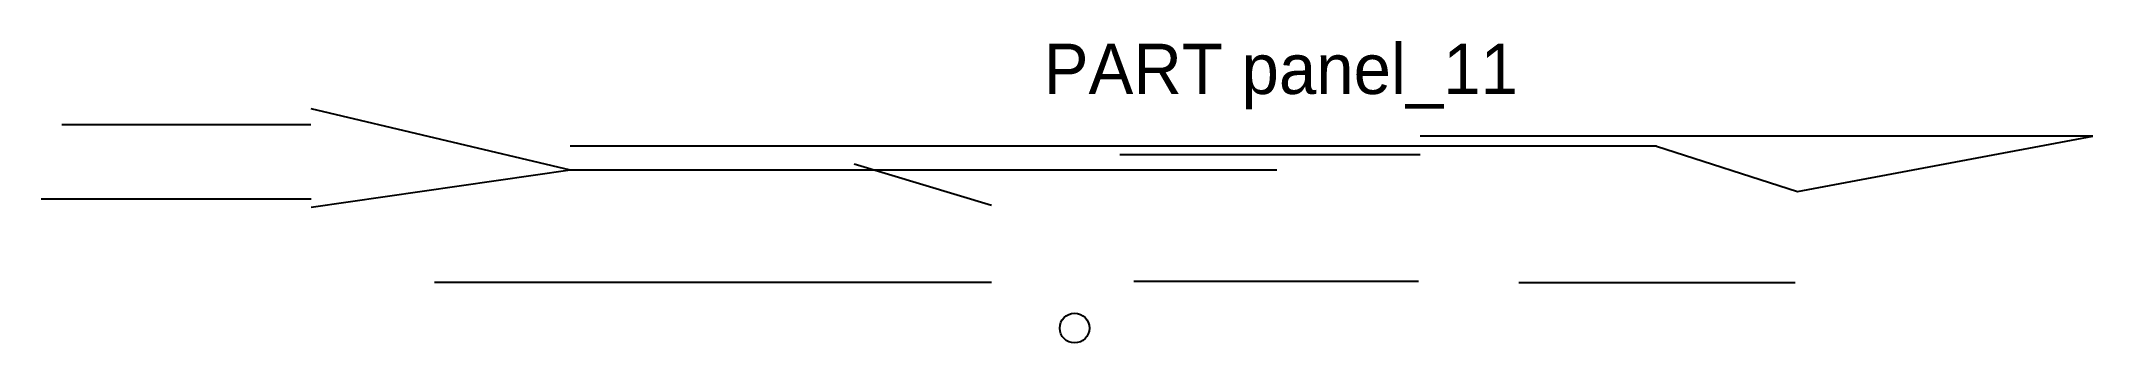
# Model space of a CAD drawing. Header units: millimetres. Extents: x 51 to 541, y 11 to 83.
import ezdxf

# ---------------------------------------------------------------- set-up
doc = ezdxf.new("R2010")
doc.units = ezdxf.units.MM
for name, color, linetype in [('ANNOTATION', 4, 'Continuous'), ('ANNOTATIONS', 3, 'Continuous'), ('GEOMETRY', 7, 'Continuous')]:
    doc.layers.add(name, color=color, linetype=linetype)

msp = doc.modelspace()

# ---------------------------------------------------------------- linework, layer by layer
at = {"layer": 'ANNOTATION'}
for p, q in [((56, 62.75), (115.47, 62.75)), ((541.13, 59.96), (380.44, 59.96)), ((470.56, 46.73), (541.13, 59.96)), ((51, 45), (115.5, 45))]:
    msp.add_line(p, q, dxfattribs=at)
at = {"layer": 'GEOMETRY'}
for p, q in [((115.47, 66.57), (177.35, 51.88)), ((115.47, 66.57), (177.35, 51.88)), ((56, 62.75), (115.47, 62.75)), ((541.13, 59.96), (380.44, 59.96)), ((470.56, 46.73), (541.13, 59.96)), ((436.9, 57.53), (177.35, 57.53)), ((436.9, 57.53), (177.35, 57.53)), ((308.7, 55.57), (380.44, 55.57)), ((308.7, 55.57), (380.44, 55.57)), ((436.9, 57.53), (470.56, 46.73)), ((436.9, 57.53), (470.56, 46.73)), ((115.5, 43), (177.35, 51.88)), ((115.5, 43), (177.35, 51.88)), ((177.35, 51.88), (346.19, 51.88)), ((177.35, 51.88), (346.19, 51.88)), ((245.22, 53.35), (278, 43.5)), ((245.22, 53.35), (278, 43.5)), ((51, 45), (115.5, 45)), ((278, 25), (145, 25)), ((278, 25), (145, 25)), ((380, 25.25), (312, 25.25)), ((380, 25.25), (312, 25.25)), ((404, 25), (470, 25)), ((404, 25), (470, 25))]:
    msp.add_line(p, q, dxfattribs=at)
msp.add_circle((297.87, 14.13), 3.55, dxfattribs=at)

# ---------------------------------------------------------------- texts
at = {"layer": 'ANNOTATIONS'}
msp.add_text('PART panel_11', height=12, dxfattribs=at).set_placement((290.5, 70))

doc.saveas('drawing.dxf')
